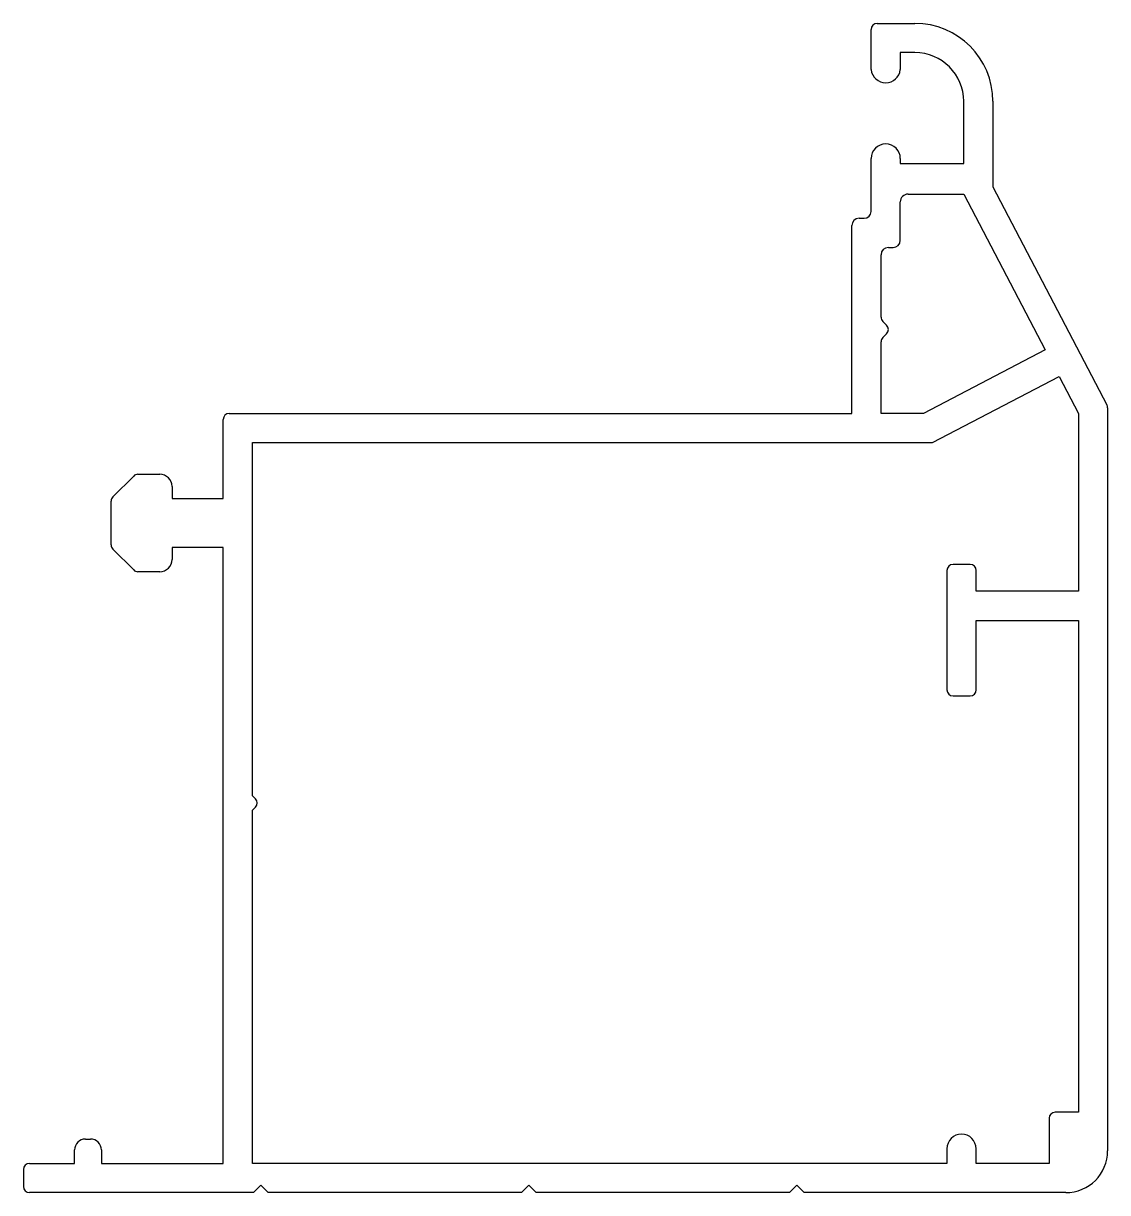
# Model space of a CAD drawing. Extents: x 2553.1 to 2597.6, y 1904.3 to 1952.3.
import ezdxf

# ---------------------------------------------------------------- set-up
doc = ezdxf.new("R2010")
doc.units = 0
doc.layers.get('0').update_dxf_attribs({"linetype": 'CONTINUOUS'})

msp = doc.modelspace()

# ---------------------------------------------------------------- linework, layer by layer
for p, q in [((2588.118, 1952.347), (2589.668, 1952.347)), ((2587.868, 1950.447), (2587.868, 1952.097)), ((2589.068, 1951.147), (2589.068, 1950.447)), ((2589.668, 1951.147), (2589.068, 1951.147)), ((2591.668, 1946.591), (2591.668, 1949.147)), ((2592.868, 1949.147), (2592.868, 1945.637)), ((2587.868, 1944.625), (2587.868, 1946.796)), ((2589.068, 1946.796), (2589.068, 1946.591)), ((2589.068, 1946.591), (2591.668, 1946.591)), ((2592.868, 1945.637), (2597.547, 1936.686)), ((2589.068, 1943.447), (2589.068, 1945.018)), ((2589.387, 1945.337), (2591.67, 1945.337)), ((2591.67, 1945.337), (2595.012, 1938.945)), ((2587.076, 1936.337), (2587.076, 1944.047)), ((2587.376, 1944.347), (2587.589, 1944.347)), ((2588.576, 1943.147), (2588.768, 1943.147)), ((2588.276, 1940.289), (2588.276, 1942.847)), ((2588.502, 1939.959), (2588.349, 1940.112)), ((2588.276, 1936.337), (2588.276, 1939.275)), ((2588.349, 1939.452), (2588.502, 1939.605)), ((2595.012, 1938.945), (2590.024, 1936.337)), ((2590.391, 1935.137), (2595.584, 1937.852)), ((2595.584, 1937.852), (2596.376, 1936.337)), ((2561.526, 1936.337), (2587.076, 1936.337)), ((2590.024, 1936.337), (2588.276, 1936.337)), ((2596.376, 1936.337), (2596.376, 1929.037)), ((2597.576, 1936.57), (2597.576, 1906.067)), ((2561.276, 1932.837), (2561.276, 1936.087)), ((2562.48, 1920.642), (2562.48, 1935.137)), ((2562.48, 1935.137), (2590.391, 1935.137)), ((2556.749, 1932.91), (2557.603, 1933.764)), ((2557.779, 1933.837), (2558.676, 1933.837)), ((2559.176, 1933.337), (2559.176, 1932.837)), ((2556.676, 1930.94), (2556.676, 1932.733)), ((2559.176, 1932.837), (2561.276, 1932.837)), ((2557.603, 1929.91), (2556.749, 1930.764)), ((2559.176, 1930.837), (2559.176, 1930.337)), ((2561.276, 1930.837), (2559.176, 1930.837)), ((2561.276, 1905.547), (2561.276, 1930.837)), ((2591.93, 1930.137), (2591.23, 1930.137)), ((2558.676, 1929.837), (2557.779, 1929.837)), ((2590.98, 1929.887), (2590.98, 1924.987)), ((2592.18, 1929.037), (2592.18, 1929.887)), ((2596.376, 1929.037), (2592.18, 1929.037)), ((2592.18, 1924.987), (2592.18, 1927.837)), ((2592.18, 1927.837), (2596.376, 1927.837)), ((2596.376, 1927.837), (2596.376, 1907.647)), ((2591.23, 1924.737), (2591.93, 1924.737)), ((2562.603, 1920.519), (2562.48, 1920.642)), ((2562.48, 1920.042), (2562.603, 1920.165)), ((2562.48, 1905.547), (2562.48, 1920.042)), ((2596.376, 1907.647), (2595.426, 1907.647)), ((2595.176, 1907.397), (2595.176, 1905.547)), ((2555.176, 1905.547), (2555.176, 1906.1)), ((2555.623, 1906.547), (2555.828, 1906.547)), ((2556.275, 1906.1), (2556.275, 1905.547)), ((2590.98, 1906.147), (2590.98, 1905.547)), ((2592.18, 1905.547), (2592.18, 1906.147)), ((2553.076, 1905.297), (2553.076, 1904.597)), ((2553.326, 1905.547), (2555.176, 1905.547)), ((2556.275, 1905.547), (2561.276, 1905.547)), ((2590.98, 1905.547), (2562.48, 1905.547)), ((2595.176, 1905.547), (2592.18, 1905.547)), ((2562.826, 1904.647), (2562.526, 1904.347)), ((2563.126, 1904.347), (2562.826, 1904.647)), ((2573.826, 1904.647), (2573.526, 1904.347)), ((2574.126, 1904.347), (2573.826, 1904.647)), ((2584.826, 1904.647), (2584.526, 1904.347)), ((2585.126, 1904.347), (2584.826, 1904.647)), ((2562.526, 1904.347), (2553.326, 1904.347)), ((2573.526, 1904.347), (2563.126, 1904.347)), ((2584.526, 1904.347), (2574.126, 1904.347)), ((2595.856, 1904.347), (2585.126, 1904.347))]:
    msp.add_line(p, q)
for centre, radius, start, end in [((2588.118, 1952.097), 0.25, 90, 180), ((2589.668, 1949.147), 3.2, 0, 90), ((2589.668, 1949.147), 2, 0, 90), ((2588.468, 1950.516), 0.604, 186.5415, 353.4585), ((2588.468, 1946.796), 0.6, 0, 180), ((2589.387, 1945.018), 0.319, 90, 180), ((2587.589, 1944.625), 0.278, 270, 0), ((2587.376, 1944.047), 0.3, 90, 180), ((2588.576, 1942.847), 0.3, 90, 180), ((2588.768, 1943.447), 0.3, 270, 0), ((2588.526, 1940.289), 0.25, 180, 225), ((2588.326, 1939.782), 0.25, 315, 45), ((2588.526, 1939.275), 0.25, 135, 180), ((2561.526, 1936.087), 0.25, 90, 180), ((2597.326, 1936.57), 0.25, 0, 27.602), ((2557.779, 1933.587), 0.25, 90, 135), ((2558.676, 1933.337), 0.5, 0, 90), ((2556.926, 1932.733), 0.25, 135, 180), ((2556.926, 1930.94), 0.25, 180, 225), ((2558.676, 1930.337), 0.5, 270, 0), ((2591.23, 1929.887), 0.25, 90, 180), ((2591.93, 1929.887), 0.25, 0, 90), ((2557.779, 1930.087), 0.25, 225, 270), ((2591.23, 1924.987), 0.25, 180, 270), ((2591.93, 1924.987), 0.25, 270, 0), ((2562.426, 1920.342), 0.25, 315, 45), ((2595.426, 1907.397), 0.25, 90, 180), ((2591.58, 1906.147), 0.6, 0, 180), ((2555.623, 1906.1), 0.447, 90, 180), ((2555.828, 1906.1), 0.447, 0, 90), ((2595.856, 1906.067), 1.72, 270, 0), ((2553.326, 1905.297), 0.25, 90, 180), ((2553.326, 1904.597), 0.25, 180, 270)]:
    msp.add_arc(centre, radius, start, end)

doc.saveas('drawing.dxf')
